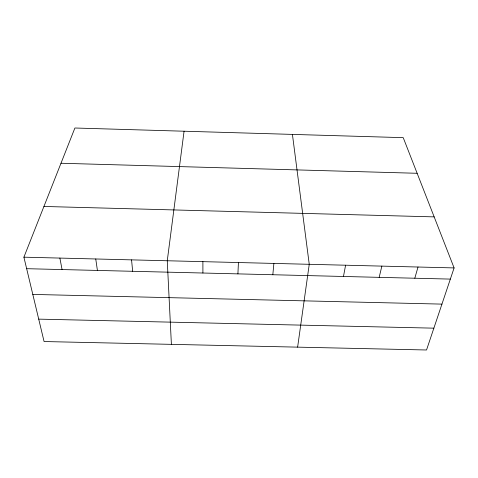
<?xml version="1.0" encoding="UTF-8"?>
<svg xmlns="http://www.w3.org/2000/svg" width="478" height="478" viewBox="0 0 478 478"><rect width="100%" height="100%" fill="white"/><g stroke="black" fill="none" stroke-linecap="round" stroke-linejoin="round"><path stroke-width="0.72" d="M237.913 273.882L238.426 262.536M272.83 274.736L273.882 263.42M184.066 131.217L167.264 260.761L171.393 344.351M297.621 347.142L309.248 264.304L292.422 134.402M343.467 276.475L345.594 265.212M379.179 277.348L381.856 266.115M414.808 278.226L418.023 267.017M454.1 267.919L426.537 349.992L44.072 341.537L23.9 257.182L74.903 128.008L403.229 137.658L454.1 267.919L23.9 257.182M32.803 294.418L441.947 304.116M38.712 319.131L433.869 328.165M26.654 268.69L450.348 279.098M43.928 206.46L434.167 216.881M60.987 163.255L417.145 173.287M59.875 258.078L62.074 269.562M95.755 258.974L97.41 270.429M131.558 259.871L132.663 271.295M202.893 261.651L202.911 273.022"/></g></svg>
